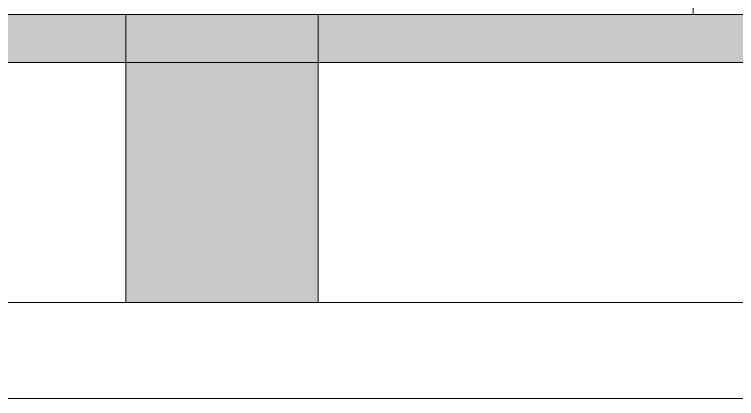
# Model space of a CAD drawing. Header units: millimetres. Extents: x 485872 to 486142, y -52344 to -52207.
# Drawn here: x 486104.607 to 486106.109, y -52307.177 to -52306.377 of the extents above; entities that cross this region are included whole.
import ezdxf

# ---------------------------------------------------------------- set-up
doc = ezdxf.new("R2010")
doc.units = ezdxf.units.MM
doc.header["$LTSCALE"] = 15

msp = doc.modelspace()

# ---------------------------------------------------------------- hatches: boundary and pattern name
at = {"linetype": 'Continuous', "lineweight": 13}
h = msp.add_hatch(color=256, dxfattribs=at)
h.dxf.hatch_style = 1
h.paths.add_polyline_path([(486095.7389, -52306.3766), (486095.7389, -52306.4766), (486127.3389, -52306.4766), (486127.3389, -52306.5766), (486127.3389, -52306.3766)])
h = msp.add_hatch(color=256, dxfattribs=at)
h.dxf.hatch_style = 1
h.paths.add_polyline_path([(486104.8389, -52306.9766), (486105.2389, -52306.9766), (486105.2389, -52306.3766), (486104.8389, -52306.3766)])
h = msp.add_hatch(color=256, dxfattribs=at)
h.dxf.hatch_style = 1
h.paths.add_polyline_path([(486104.8389, -52306.9766), (486105.2389, -52306.9766), (486105.2389, -52306.3766), (486104.8389, -52306.3766)])

# ---------------------------------------------------------------- linework, layer by layer
for points in [[(486106.0189, -52306.3766), (486106.0189, -52303.6766)], [(486095.7389, -52306.3766), (486127.3389, -52306.3766), (486127.3389, -52306.5766), (486127.3389, -52306.5766), (486127.3389, -52306.4766), (486095.7389, -52306.4766)], [(486102.3389, -52306.9766), (486107.7389, -52306.9766)], [(486102.3389, -52306.9766), (486107.7389, -52306.9766)], [(486102.3389, -52307.1766), (486107.7389, -52307.1766)]]:
    msp.add_lwpolyline(points, dxfattribs=at)
msp.add_lwpolyline([(486104.8389, -52306.9766), (486105.2389, -52306.9766), (486105.2389, -52306.3766), (486104.8389, -52306.3766)], close=True, dxfattribs=at)
msp.add_lwpolyline([(486104.8389, -52306.9766), (486105.2389, -52306.9766), (486105.2389, -52306.3766), (486104.8389, -52306.3766)], close=True, dxfattribs=at)

doc.saveas('drawing.dxf')
